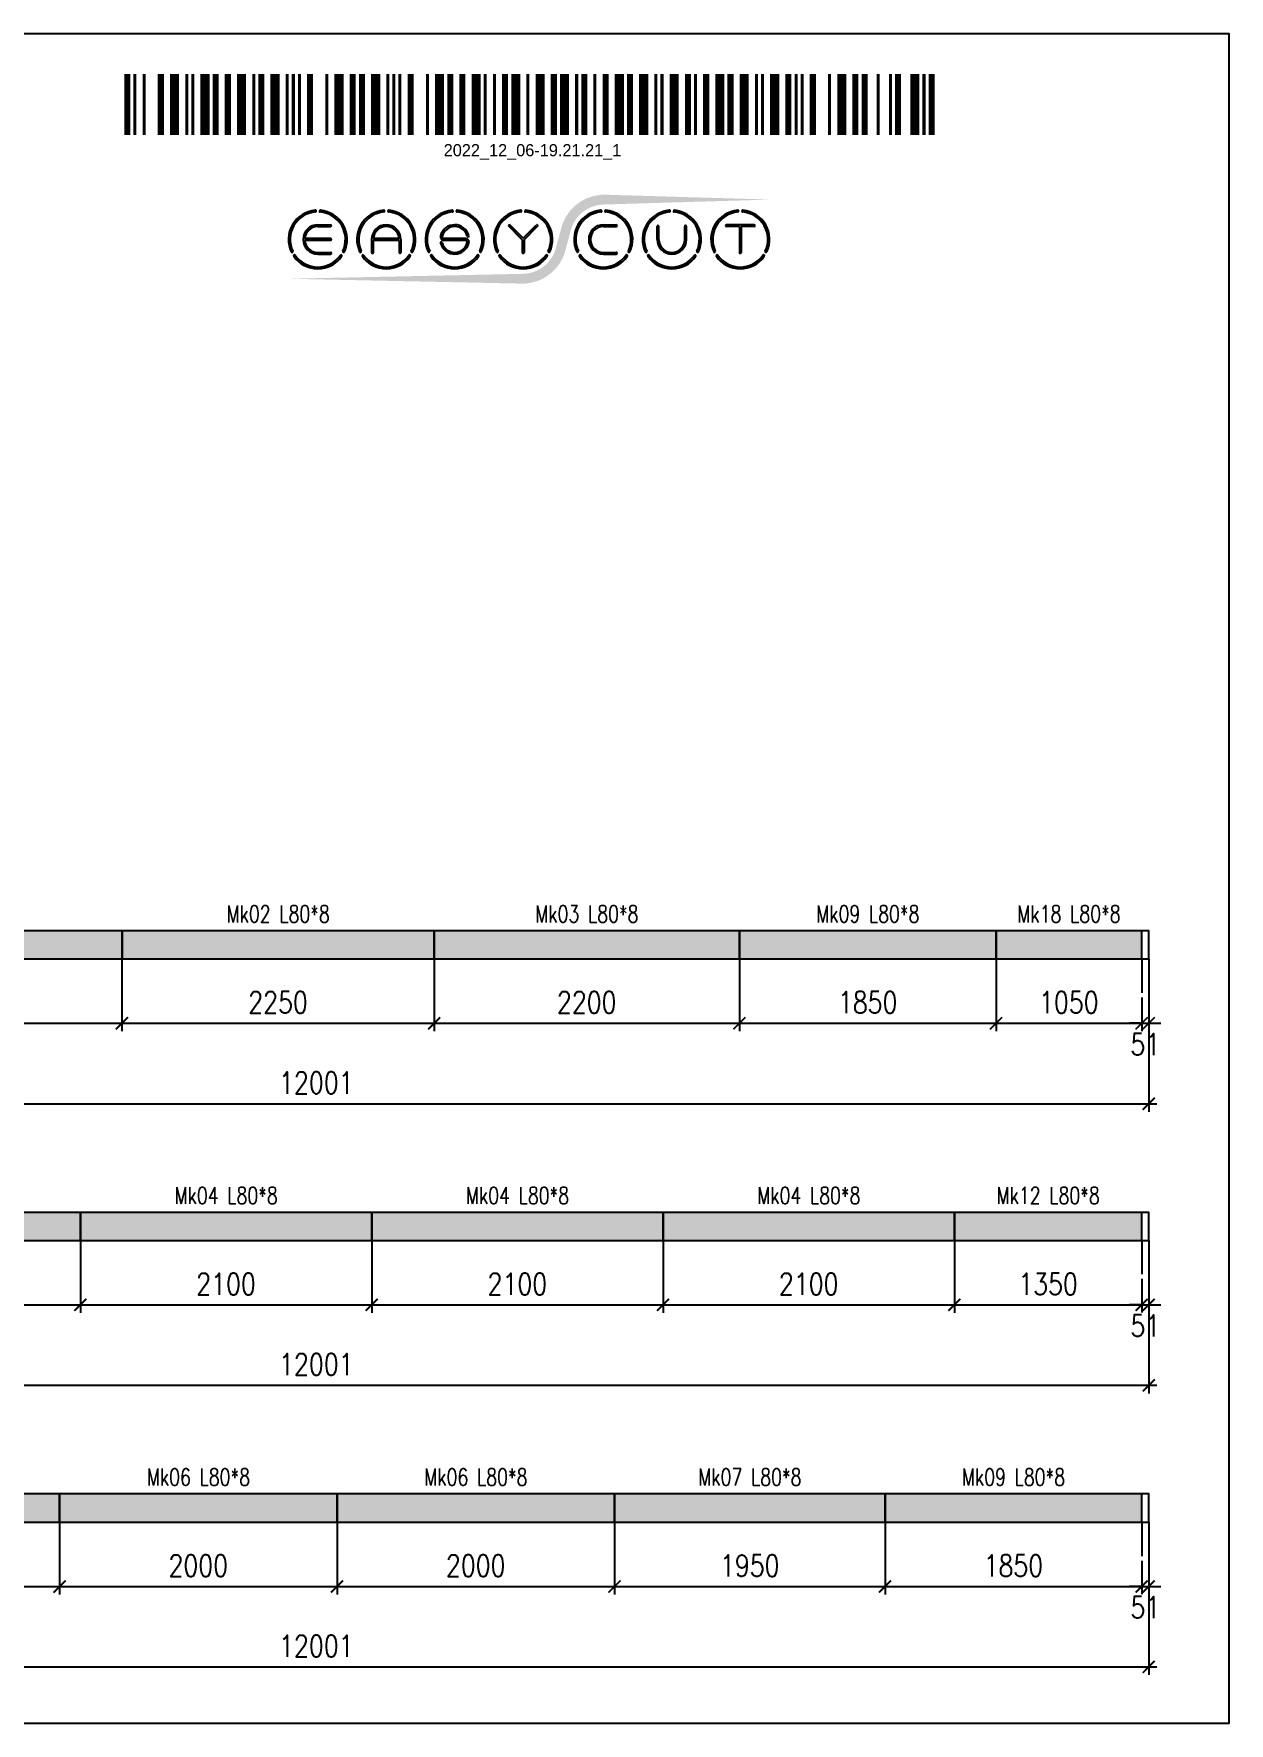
# Model space of a CAD drawing. Header units: millimetres. Extents: x -56 to 421004, y -1 to 91234.
# Drawn here: x 336176 to 344793, y 78888 to 91063 of the extents above; entities that cross this region are included whole.
import ezdxf
from ezdxf.enums import TextEntityAlignment as Align

# ---------------------------------------------------------------- set-up
doc = ezdxf.new("R2010")
doc.units = ezdxf.units.MM
doc.styles.add('EasyCutStyle', font='romans.shx', dxfattribs={"width": 0.8})
doc.styles.add('EasyCutStyleOptimezeBars', font='Romans.shx', dxfattribs={"width": 0.8})
doc.dimstyles.new('EasyCutDimOptimezeBars', dxfattribs={"dimscale": 57.971, "dimtxt": 2.7, "dimasz": 1.5, "dimexe": 1, "dimexo": 0, "dimgap": 1.25, "dimtad": 1, "dimdec": 1, "dimrnd": 0.5, "dimzin": 12, "dimdsep": 46, "dimtxsty": 'EasyCutStyleOptimezeBars', "dimblk": 'ARCHTICK', "dimblk1": 'ARCHTICK', "dimblk2": 'ARCHTICK', "dimcen": 1, "dimdle": 1, "dimclrd": 1, "dimclre": 1, "dimclrt": 3, "dimadec": 3, "dimazin": 0, "dimtfac": 1, "dimtdec": 1, "dimtix": 1, "dimtmove": 0, "dimatfit": 3, "dimfxl": 1, "dimtfill": 1, "dimtolj": 1, "dimtzin": 0, "dimarcsym": 0})

# ---------------------------------------------------------------- blocks, each defined once
blk = doc.blocks.new('Logo')
h = blk.add_hatch(color=256)
h.set_gradient(color1=(255, 0, 0), color2=(255, 255, 0), tint=1)
h.paths.add_polyline_path([(20.48, 4.44, -0.339454), (37.06, 17.17), (118.64, 19.57), (37.06, 21.97, 0.339454), (15.84, 5.69), (13.2, -4.16, -0.339454), (-3.38, -16.88), (-118.22, -19.28), (-3.38, -21.68, 0.339454), (17.84, -5.4)])
for color, points in [(140, [(-115.95, -5.72, -1), (-116.73, -6.09, -0.520567), (-104.94, 14.35, -1), (-104.86, 13.48, 0.520567)]), (140, [(-91.41, -5.72, 1), (-90.63, -6.09, 0.520567), (-102.42, 14.35, 0.916853), (-102.57, 13.5, 0.043377), (-102.5, 13.48, -0.520567)]), (140, [(-82.35, -5.72, -1), (-83.13, -6.09, -0.520567), (-71.34, 14.35, -1), (-71.26, 13.48, 0.520567)]), (140, [(-57.81, -5.72, 1), (-57.03, -6.09, 0.520567), (-68.82, 14.35, 1), (-68.9, 13.48, -0.520567)]), (140, [(-48.75, -5.72, -1), (-49.53, -6.09, -0.520567), (-37.74, 14.35, -1), (-37.66, 13.48, 0.520567)]), (140, [(-24.21, -5.72, 1), (-23.43, -6.09, 0.520567), (-35.22, 14.35, 1), (-35.3, 13.48, -0.520567)]), (140, [(-15.15, -5.72, -1), (-15.93, -6.09, -0.520567), (-4.14, 14.35, -1), (-4.06, 13.48, 0.520567)]), (140, [(9.39, -5.72, 1), (10.17, -6.09, 0.520567), (-1.62, 14.35, 1), (-1.7, 13.48, -0.520567)]), (140, [(24.21, -5.72, -1), (23.43, -6.09, -0.520567), (35.22, 14.35, -1), (35.3, 13.48, 0.520567)]), (140, [(48.75, -5.72, 1), (49.53, -6.09, 0.520567), (37.74, 14.35, 1), (37.66, 13.48, -0.520567)]), (140, [(57.81, -5.72, -1), (57.03, -6.09, -0.520567), (68.82, 14.35, -1), (68.9, 13.48, 0.520567)]), (140, [(82.35, -5.72, 1), (83.13, -6.09, 0.520567), (71.34, 14.35, 1), (71.26, 13.48, -0.520567)]), (140, [(91.41, -5.72, -1), (90.63, -6.09, -0.520567), (102.42, 14.35, -1), (102.5, 13.48, 0.520567)]), (140, [(115.95, -5.72, 1), (116.73, -6.09, 0.520567), (104.94, 14.35, 1), (104.86, 13.48, -0.520567)]), (256, [(-97.34, 0.43), (-110, 0.43, -0.394366), (-103.68, 6.34), (-97.34, 6.34, 1), (-97.34, 7.2), (-103.68, 7.2, 1), (-103.68, -7.2), (-97.34, -7.2, 1), (-97.34, -6.34), (-103.68, -6.34, -0.394366), (-110, -0.43), (-97.34, -0.43, 1)]), (256, [(-31.16, -0.43, -0.486114), (-30.32, -1.5, -0.776377), (-42.6, -1.64, 1), (-43.43, -1.86, 0.776377), (-29.48, -1.71, 0.486114), (-31.16, 0.43), (-41.8, 0.43, -0.486114), (-42.64, 1.5, -0.776377), (-30.36, 1.64, 1), (-29.53, 1.86, 0.776377), (-43.48, 1.71, 0.486114), (-41.8, -0.43)]), (256, [(-9.34, 7.07, 1), (-9.95, 6.46), (-3.31, -0.18), (-3.31, -6.34, 1), (-2.45, -6.34), (-2.45, -0.18), (4.19, 6.46, 1), (3.58, 7.07), (-2.88, 0.61)]), (256, [(36.48, -7.2), (42.82, -7.2, 1), (42.82, -6.34), (36.48, -6.34, -1), (36.48, 6.34), (42.82, 6.34, 1), (42.82, 7.2), (36.48, 7.2, 1)]), (256, [(63.74, 0), (63.74, 6.34, 1), (62.88, 6.34), (62.88, 0, 1), (77.28, 0), (77.28, 6.34, 1), (76.42, 6.34), (76.42, 0, -1)]), (256, [(96.91, 7.2, 1), (96.91, 6.34), (103.25, 6.34), (103.25, -6.34, 1), (104.11, -6.34), (104.11, 6.34), (110.45, 6.34, 1), (110.45, 7.2)]), (140, [(-91.88, -8.26, 1), (-92.59, -7.76, -0.520567), (-114.77, -7.76, 1), (-115.48, -8.26, 0.520567)]), (140, [(-58.28, -8.26, 1), (-58.99, -7.76, -0.520567), (-81.17, -7.76, 1), (-81.88, -8.26, 0.520567)]), (140, [(-24.68, -8.26, 1), (-25.39, -7.76, -0.520567), (-47.57, -7.76, 1), (-48.28, -8.26, 0.520567)]), (140, [(8.92, -8.26, 1), (8.21, -7.76, -0.520567), (-13.97, -7.76, 1), (-14.68, -8.26, 0.520567)]), (140, [(48.28, -8.26, 1), (47.57, -7.76, -0.520567), (25.39, -7.76, 1), (24.68, -8.26, 0.520567)]), (140, [(81.88, -8.26, 1), (81.17, -7.76, -0.520567), (58.99, -7.76, 1), (58.28, -8.26, 0.520567)]), (140, [(115.48, -8.26, 1), (114.77, -7.76, -0.520567), (92.59, -7.76, 1), (91.88, -8.26, 0.520567)])]:
    blk.add_hatch(color=color).paths.add_polyline_path(points)
h = blk.add_hatch(color=256)
h.paths.add_polyline_path([(-63.74, -0.43), (-63.74, -6.34, 1), (-62.88, -6.34), (-62.88, 0, 1), (-77.28, 0), (-77.28, -6.34, 1), (-76.42, -6.34), (-76.42, -0.43)])
h.paths.add_polyline_path([(-76.4, 0.43, -0.933992), (-63.76, 0.43)], flags=16)
for p, q in [((-97.34, 0.43), (-110, 0.43)), ((-103.68, 7.2), (-97.34, 7.2)), ((-103.68, 6.34), (-97.34, 6.34)), ((-77.28, 0), (-77.28, -6.34)), ((-63.76, 0.43), (-76.4, 0.43)), ((-62.88, 0), (-62.88, -6.34)), ((-31.16, 0.43), (-41.8, 0.43)), ((-3.31, -0.18), (-9.95, 6.46)), ((-2.88, 0.61), (-9.34, 7.07)), ((-2.88, 0.61), (3.58, 7.07)), ((-2.45, -0.18), (4.19, 6.46)), ((36.48, 7.2), (42.82, 7.2)), ((36.48, 6.34), (42.82, 6.34)), ((62.88, 0), (62.88, 6.34)), ((63.74, 0), (63.74, 6.34)), ((76.42, 0), (76.42, 6.34)), ((77.28, 0), (77.28, 6.34)), ((110.45, 7.2), (96.91, 7.2)), ((103.25, 6.34), (96.91, 6.34)), ((103.25, 6.34), (103.25, -6.34)), ((104.11, 6.34), (104.11, -6.34)), ((110.45, 6.34), (104.11, 6.34)), ((-97.34, -0.43), (-110, -0.43)), ((-103.68, -6.34), (-97.34, -6.34)), ((-103.68, -7.2), (-97.34, -7.2)), ((-76.42, -0.43), (-76.42, -6.34)), ((-63.74, -0.43), (-76.42, -0.43)), ((-63.74, -0.43), (-63.74, -6.34)), ((-31.16, -0.43), (-41.8, -0.43)), ((-3.31, -0.18), (-3.31, -6.34)), ((-2.45, -0.18), (-2.45, -6.34)), ((36.48, -6.34), (42.82, -6.34)), ((36.48, -7.2), (42.82, -7.2))]:
    blk.add_line(p, q)
at = {"color": 140}
for centre, radius, start, end in [((-103.68, 0), 14.4, 95, 205), ((-103.68, 0), 13.54, 95, 205), ((-104.9, 13.91), 0.432, 275, 95), ((-102.46, 13.91), 0.432, 85, 265), ((-103.68, 0), 13.54, 335, 85), ((-103.68, 0), 14.4, 335, 85), ((-70.08, 0), 14.4, 95, 205), ((-70.08, 0), 13.54, 95, 205), ((-71.3, 13.91), 0.432, 275, 95), ((-68.86, 13.91), 0.432, 85, 265), ((-70.08, 0), 13.54, 335, 85), ((-70.08, 0), 14.4, 335, 85), ((-36.48, 0), 14.4, 95, 205), ((-36.48, 0), 13.54, 95, 205), ((-37.7, 13.91), 0.432, 275, 95), ((-35.26, 13.91), 0.432, 85, 265), ((-36.48, 0), 13.54, 335, 85), ((-36.48, 0), 14.4, 335, 85), ((-2.88, 0), 14.4, 95, 205), ((-2.88, 0), 13.54, 95, 205), ((-4.1, 13.91), 0.432, 275, 95), ((-1.66, 13.91), 0.432, 85, 265), ((-2.88, 0), 13.54, 335, 85), ((-2.88, 0), 14.4, 335, 85), ((36.48, 0), 14.4, 95, 205), ((36.48, 0), 13.54, 95, 205), ((35.26, 13.91), 0.432, 275, 95), ((37.7, 13.91), 0.432, 85, 265), ((36.48, 0), 13.54, 335, 85), ((36.48, 0), 14.4, 335, 85), ((70.08, 0), 14.4, 95, 205), ((70.08, 0), 13.54, 95, 205), ((68.86, 13.91), 0.432, 275, 95), ((71.3, 13.91), 0.432, 85, 265), ((70.08, 0), 13.54, 335, 85), ((70.08, 0), 14.4, 335, 85), ((103.68, 0), 14.4, 95, 205), ((103.68, 0), 13.54, 95, 205), ((102.46, 13.91), 0.432, 275, 95), ((104.9, 13.91), 0.432, 85, 265), ((103.68, 0), 13.54, 335, 85), ((103.68, 0), 14.4, 335, 85), ((-116.34, -5.9), 0.432, 205, 25), ((-115.12, -8.01), 0.432, 35, 215), ((-103.68, 0), 14.4, 215, 325), ((-103.68, 0), 13.54, 215, 325), ((-92.24, -8.01), 0.432, 325, 145), ((-91.02, -5.9), 0.432, 155, 335), ((-82.74, -5.9), 0.432, 205, 25), ((-81.52, -8.01), 0.432, 35, 215), ((-70.08, 0), 14.4, 215, 325), ((-70.08, 0), 13.54, 215, 325), ((-58.64, -8.01), 0.432, 325, 145), ((-57.42, -5.9), 0.432, 155, 335), ((-49.14, -5.9), 0.432, 205, 25), ((-47.92, -8.01), 0.432, 35, 215), ((-36.48, 0), 14.4, 215, 325), ((-36.48, 0), 13.54, 215, 325), ((-25.04, -8.01), 0.432, 325, 145), ((-23.82, -5.9), 0.432, 155, 335), ((-15.54, -5.9), 0.432, 205, 25), ((-14.32, -8.01), 0.432, 35, 215), ((-2.88, 0), 14.4, 215, 325), ((-2.88, 0), 13.54, 215, 325), ((8.56, -8.01), 0.432, 325, 145), ((9.78, -5.9), 0.432, 155, 335), ((23.82, -5.9), 0.432, 205, 25), ((25.04, -8.01), 0.432, 35, 215), ((36.48, 0), 14.4, 215, 325), ((36.48, 0), 13.54, 215, 325), ((47.92, -8.01), 0.432, 325, 145), ((49.14, -5.9), 0.432, 155, 335), ((57.42, -5.9), 0.432, 205, 25), ((58.64, -8.01), 0.432, 35, 215), ((70.08, 0), 14.4, 215, 325), ((70.08, 0), 13.54, 215, 325), ((81.52, -8.01), 0.432, 325, 145), ((82.74, -5.9), 0.432, 155, 335), ((91.02, -5.9), 0.432, 205, 25), ((92.24, -8.01), 0.432, 35, 215), ((103.68, 0), 14.4, 215, 325), ((103.68, 0), 13.54, 215, 325), ((115.12, -8.01), 0.432, 325, 145), ((116.34, -5.9), 0.432, 155, 335)]:
    blk.add_arc(centre, radius, start, end, dxfattribs=at)
for centre, radius, start, end in [((-103.68, 0), 7.2, 90, 270), ((-103.68, 0), 6.34, 90, 176.09044), ((-97.34, 6.77), 0.432, 270, 90), ((-97.34, 0), 0.432, 270, 90), ((-70.08, 0), 7.2, 0, 180), ((-70.08, 0), 6.34, 3.90956, 176.09044), ((-41.8, 1.3), 1.73, 166.29977, 270), ((-36.48, 0), 7.2, 15, 166.29977), ((-41.8, 1.3), 0.864, 166.29977, 270), ((-36.48, 0), 6.34, 15, 166.29977), ((-31.16, -1.3), 1.73, 346.29977, 90), ((-29.94, 1.75), 0.432, 195, 15), ((-9.65, 6.77), 0.432, 45, 225), ((3.89, 6.77), 0.432, 315, 135), ((36.48, 0), 7.2, 90, 270), ((36.48, 0), 6.34, 90, 270), ((42.82, 6.77), 0.432, 270, 90), ((63.31, 6.34), 0.432, 0, 180), ((70.08, 0), 7.2, 180, 0), ((70.08, 0), 6.34, 180, 0), ((76.85, 6.34), 0.432, 0, 180), ((96.91, 6.77), 0.432, 90, 270), ((110.45, 6.77), 0.432, 270, 90), ((-103.68, 0), 6.34, 183.90956, 270), ((-97.34, -6.77), 0.432, 270, 90), ((-76.85, -6.34), 0.432, 180, 0), ((-63.31, -6.34), 0.432, 180, 0), ((-43.02, -1.75), 0.432, 15, 195), ((-36.48, 0), 7.2, 195, 346.29977), ((-36.48, 0), 6.34, 195, 346.29977), ((-31.16, -1.3), 0.864, 346.29977, 90), ((-2.88, -6.34), 0.432, 180, 0), ((42.82, -6.77), 0.432, 270, 90), ((103.68, -6.34), 0.432, 180, 0)]:
    blk.add_arc(centre, radius, start, end)
blk = doc.blocks.new('BARCODE128_2022_12_06-19.21.21_1')
at = {"linetype": 'Continuous'}
for points, const_width in [([(1, 0), (1, 20)], 2), ([(3.5, 0), (3.5, 20)], 1), ([(6.5, 0), (6.5, 20)], 1), ([(12, 0), (12, 20)], 2), ([(16.5, 0), (16.5, 20)], 3), ([(20.5, 0), (20.5, 20)], 1), ([(22.5, 0), (22.5, 20)], 1), ([(26.5, 0), (26.5, 20)], 3), ([(30, 0), (30, 20)], 2), ([(34, 0), (34, 20)], 2), ([(38.5, 0), (38.5, 20)], 3), ([(42.5, 0), (42.5, 20)], 1), ([(45, 0), (45, 20)], 2), ([(49.5, 0), (49.5, 20)], 3), ([(53.5, 0), (53.5, 20)], 1), ([(55.5, 0), (55.5, 20)], 1), ([(57.5, 0), (57.5, 20)], 1), ([(61, 0), (61, 20)], 2), ([(66.5, 0), (66.5, 20)], 1), ([(70.5, 0), (70.5, 20)], 3), ([(75, 0), (75, 20)], 2), ([(78, 0), (78, 20)], 2), ([(82.5, 0), (82.5, 20)], 3), ([(86.5, 0), (86.5, 20)], 1), ([(88.5, 0), (88.5, 20)], 1), ([(90.5, 0), (90.5, 20)], 1), ([(94, 0), (94, 20)], 2), ([(99.5, 0), (99.5, 20)], 1), ([(103.5, 0), (103.5, 20)], 3), ([(107, 0), (107, 20)], 2), ([(111, 0), (111, 20)], 2), ([(115.5, 0), (115.5, 20)], 3), ([(118.5, 0), (118.5, 20)], 1), ([(121.5, 0), (121.5, 20)], 1), ([(125, 0), (125, 20)], 2), ([(128.5, 0), (128.5, 20)], 3), ([(132.5, 0), (132.5, 20)], 1), ([(136.5, 0), (136.5, 20)], 3), ([(141, 0), (141, 20)], 2), ([(144.5, 0), (144.5, 20)], 3), ([(148.5, 0), (148.5, 20)], 1), ([(151, 0), (151, 20)], 2), ([(154.5, 0), (154.5, 20)], 1), ([(158, 0), (158, 20)], 2), ([(162.5, 0), (162.5, 20)], 3), ([(166, 0), (166, 20)], 2), ([(170.5, 0), (170.5, 20)], 3), ([(174.5, 0), (174.5, 20)], 1), ([(176.5, 0), (176.5, 20)], 1), ([(180.5, 0), (180.5, 20)], 3), ([(185, 0), (185, 20)], 2), ([(187.5, 0), (187.5, 20)], 1), ([(191, 0), (191, 20)], 2), ([(195.5, 0), (195.5, 20)], 3), ([(199, 0), (199, 20)], 2), ([(203.5, 0), (203.5, 20)], 3), ([(207.5, 0), (207.5, 20)], 1), ([(209.5, 0), (209.5, 20)], 1), ([(213.5, 0), (213.5, 20)], 3), ([(218, 0), (218, 20)], 2), ([(220.5, 0), (220.5, 20)], 1), ([(222.5, 0), (222.5, 20)], 1), ([(226, 0), (226, 20)], 2), ([(231.5, 0), (231.5, 20)], 1), ([(235.5, 0), (235.5, 20)], 3), ([(240, 0), (240, 20)], 2), ([(243, 0), (243, 20)], 2), ([(247.5, 0), (247.5, 20)], 1), ([(251.5, 0), (251.5, 20)], 1), ([(254, 0), (254, 20)], 2), ([(259.5, 0), (259.5, 20)], 3), ([(262.5, 0), (262.5, 20)], 1), ([(265, 0), (265, 20)], 2)]:
    blk.add_lwpolyline(points, dxfattribs=dict(at, const_width=const_width))
blk.add_text('2022_12_06-19.21.21_1', height=4).set_placement((134, -7), align=Align.CENTER)
blk = doc.blocks.new('_ArchTick')
at = {"color": 0, "linetype": 'ByBlock', "const_width": 0.15}
blk.add_lwpolyline([(-0.5, -0.5), (0.5, 0.5)], dxfattribs=at)
blk = doc.blocks.new('*D1681')
at = {"color": 1, "lineweight": -2}
for p, q in [((334562, 84396), (334562, 83874)), ((336812, 84396), (336812, 83874)), ((334504, 83932), (336870, 83932))]:
    blk.add_line(p, q, dxfattribs=at)
at = {"layer": 'Defpoints', "color": 0}
for p in [(334562, 84396), (336812, 84396), (336812, 83932)]:
    blk.add_point(p, dxfattribs=at)
at = {"color": 1, "lineweight": -2, "xscale": 86.9637, "yscale": 86.9637, "zscale": 86.9637, "rotation": 180}
blk.add_blockref('_ArchTick', (334562, 83932), dxfattribs=at)
at = {"color": 1, "lineweight": -2, "xscale": 86.9637, "yscale": 86.9637, "zscale": 86.9637}
blk.add_blockref('_ArchTick', (336812, 83932), dxfattribs=at)
at = {"color": 3, "insert": (335687, 84083), "char_height": 156.5, "attachment_point": 5, "style": 'EasyCutStyleOptimezeBars', "bg_fill": 3, "box_fill_scale": 1.1, "bg_fill_color": 256, "bg_fill_true_color": 13158600, "bg_fill_transparency": 3800272}
blk.add_mtext('\\A1;2250', dxfattribs=at)
blk = doc.blocks.new('*D1682')
at = {"color": 1, "lineweight": -2}
for p, q in [((336812, 84396), (336812, 83874)), ((339062, 84396), (339062, 83874)), ((336754, 83932), (339120, 83932))]:
    blk.add_line(p, q, dxfattribs=at)
at = {"layer": 'Defpoints', "color": 0}
for p in [(336812, 84396), (339062, 84396), (339062, 83932)]:
    blk.add_point(p, dxfattribs=at)
at = {"color": 1, "lineweight": -2, "xscale": 86.9637, "yscale": 86.9637, "zscale": 86.9637, "rotation": 180}
blk.add_blockref('_ArchTick', (336812, 83932), dxfattribs=at)
at = {"color": 1, "lineweight": -2, "xscale": 86.9637, "yscale": 86.9637, "zscale": 86.9637}
blk.add_blockref('_ArchTick', (339062, 83932), dxfattribs=at)
at = {"color": 3, "insert": (337937, 84083), "char_height": 156.5, "attachment_point": 5, "style": 'EasyCutStyleOptimezeBars', "bg_fill": 3, "box_fill_scale": 1.1, "bg_fill_color": 256, "bg_fill_true_color": 13158600, "bg_fill_transparency": 4621868}
blk.add_mtext('\\A1;2250', dxfattribs=at)
blk = doc.blocks.new('*D1683')
at = {"color": 1, "lineweight": -2}
for p, q in [((339062, 84396), (339062, 83874)), ((341262, 84396), (341262, 83874)), ((339004, 83932), (341320, 83932))]:
    blk.add_line(p, q, dxfattribs=at)
at = {"layer": 'Defpoints', "color": 0}
for p in [(339062, 84396), (341262, 84396), (341262, 83932)]:
    blk.add_point(p, dxfattribs=at)
at = {"color": 1, "lineweight": -2, "xscale": 86.9637, "yscale": 86.9637, "zscale": 86.9637, "rotation": 180}
blk.add_blockref('_ArchTick', (339062, 83932), dxfattribs=at)
at = {"color": 1, "lineweight": -2, "xscale": 86.9637, "yscale": 86.9637, "zscale": 86.9637}
blk.add_blockref('_ArchTick', (341262, 83932), dxfattribs=at)
at = {"color": 3, "insert": (340162, 84083), "char_height": 156.5, "attachment_point": 5, "style": 'EasyCutStyleOptimezeBars', "bg_fill": 3, "box_fill_scale": 1.1, "bg_fill_color": 256, "bg_fill_true_color": 13158600, "bg_fill_transparency": 506808}
blk.add_mtext('\\A1;2200', dxfattribs=at)
blk = doc.blocks.new('*D1684')
at = {"color": 1, "lineweight": -2}
for p, q in [((341262, 84396), (341262, 83874)), ((343112, 84396), (343112, 83874)), ((341204, 83932), (343170, 83932))]:
    blk.add_line(p, q, dxfattribs=at)
at = {"layer": 'Defpoints', "color": 0}
for p in [(341262, 84396), (343112, 84396), (343112, 83932)]:
    blk.add_point(p, dxfattribs=at)
at = {"color": 1, "lineweight": -2, "xscale": 86.9637, "yscale": 86.9637, "zscale": 86.9637, "rotation": 180}
blk.add_blockref('_ArchTick', (341262, 83932), dxfattribs=at)
at = {"color": 1, "lineweight": -2, "xscale": 86.9637, "yscale": 86.9637, "zscale": 86.9637}
blk.add_blockref('_ArchTick', (343112, 83932), dxfattribs=at)
at = {"color": 3, "insert": (342187, 84083), "char_height": 156.5, "attachment_point": 5, "style": 'EasyCutStyleOptimezeBars', "bg_fill": 3, "box_fill_scale": 1.1, "bg_fill_color": 256, "bg_fill_true_color": 13158600, "bg_fill_transparency": 6312832}
blk.add_mtext('\\A1;1850', dxfattribs=at)
blk = doc.blocks.new('*D1685')
at = {"color": 1, "lineweight": -2}
for p, q in [((343112, 84396), (343112, 83874)), ((344162, 84396), (344162, 83874)), ((343054, 83932), (344220, 83932))]:
    blk.add_line(p, q, dxfattribs=at)
at = {"layer": 'Defpoints', "color": 0}
for p in [(343112, 84396), (344162, 84396), (344162, 83932)]:
    blk.add_point(p, dxfattribs=at)
at = {"color": 1, "lineweight": -2, "xscale": 86.9637, "yscale": 86.9637, "zscale": 86.9637, "rotation": 180}
blk.add_blockref('_ArchTick', (343112, 83932), dxfattribs=at)
at = {"color": 1, "lineweight": -2, "xscale": 86.9637, "yscale": 86.9637, "zscale": 86.9637}
blk.add_blockref('_ArchTick', (344162, 83932), dxfattribs=at)
at = {"color": 3, "insert": (343637, 84083), "char_height": 156.5, "attachment_point": 5, "style": 'EasyCutStyleOptimezeBars', "bg_fill": 3, "box_fill_scale": 1.1, "bg_fill_color": 256, "bg_fill_true_color": 13158600, "bg_fill_transparency": 0}
blk.add_mtext('\\A1;1050', dxfattribs=at)
blk = doc.blocks.new('*D1686')
at = {"color": 1, "lineweight": -2}
for p, q in [((344162, 84396), (344162, 83874)), ((344213, 84396), (344213, 83874)), ((344162, 83932), (344075, 83932)), ((344162, 83932), (344213, 83932)), ((344213, 83932), (344300, 83932))]:
    blk.add_line(p, q, dxfattribs=at)
at = {"layer": 'Defpoints', "color": 0}
for p in [(344162, 84396), (344213, 84396)]:
    blk.add_point(p, dxfattribs=at)
at = {"color": 1, "lineweight": -2, "xscale": 86.9637, "yscale": 86.9637, "zscale": 86.9637}
blk.add_blockref('_ArchTick', (344162, 83932), dxfattribs=at)
at = {"color": 1, "lineweight": -2, "xscale": 86.9637, "yscale": 86.9637, "zscale": 86.9637, "rotation": 180}
blk.add_blockref('_ArchTick', (344213, 83932), dxfattribs=at)
at = {"color": 3, "char_height": 156.5, "attachment_point": 5, "style": 'EasyCutStyleOptimezeBars', "bg_fill": 3, "box_fill_scale": 1.1, "bg_fill_color": 256, "bg_fill_true_color": 13158600}
for s, insert, bg_fill_transparency in [('\\A1;', (344188, 84135), 3849932), ('\\A1;51', (344188, 83781), 3846176)]:
    blk.add_mtext(s, dxfattribs=dict(at, insert=insert, bg_fill_transparency=bg_fill_transparency))
at = {"layer": 'Defpoints', "color": 0}
blk.add_point((344213, 83932), dxfattribs=at)
blk = doc.blocks.new('*D1687')
at = {"color": 1, "lineweight": -2}
for p, q in [((332212, 84396), (332212, 83294)), ((344213, 84396), (344213, 83294)), ((332154, 83352), (344271, 83352))]:
    blk.add_line(p, q, dxfattribs=at)
at = {"layer": 'Defpoints', "color": 0}
for p in [(332212, 84396), (344213, 84396), (344213, 83352)]:
    blk.add_point(p, dxfattribs=at)
at = {"color": 1, "lineweight": -2, "xscale": 86.9637, "yscale": 86.9637, "zscale": 86.9637, "rotation": 180}
blk.add_blockref('_ArchTick', (332212, 83352), dxfattribs=at)
at = {"color": 1, "lineweight": -2, "xscale": 86.9637, "yscale": 86.9637, "zscale": 86.9637}
blk.add_blockref('_ArchTick', (344213, 83352), dxfattribs=at)
at = {"color": 3, "insert": (338213, 83503), "char_height": 156.5, "attachment_point": 5, "style": 'EasyCutStyleOptimezeBars', "bg_fill": 3, "box_fill_scale": 1.1, "bg_fill_color": 256, "bg_fill_true_color": 13158600, "bg_fill_transparency": 3888092}
blk.add_mtext('\\A1;12001', dxfattribs=at)
blk = doc.blocks.new('*D1689')
at = {"color": 1, "lineweight": -2}
for p, q in [((334412, 82366), (334412, 81845)), ((336512, 82366), (336512, 81845)), ((334354, 81903), (336570, 81903))]:
    blk.add_line(p, q, dxfattribs=at)
at = {"layer": 'Defpoints', "color": 0}
for p in [(334412, 82366), (336512, 82366), (336512, 81903)]:
    blk.add_point(p, dxfattribs=at)
at = {"color": 1, "lineweight": -2, "xscale": 86.9637, "yscale": 86.9637, "zscale": 86.9637, "rotation": 180}
blk.add_blockref('_ArchTick', (334412, 81903), dxfattribs=at)
at = {"color": 1, "lineweight": -2, "xscale": 86.9637, "yscale": 86.9637, "zscale": 86.9637}
blk.add_blockref('_ArchTick', (336512, 81903), dxfattribs=at)
at = {"color": 3, "insert": (335462, 82053), "char_height": 156.5, "attachment_point": 5, "style": 'EasyCutStyleOptimezeBars', "bg_fill": 3, "box_fill_scale": 1.1, "bg_fill_color": 256, "bg_fill_true_color": 13158600, "bg_fill_transparency": 11259504}
blk.add_mtext('\\A1;2100', dxfattribs=at)
blk = doc.blocks.new('*D1690')
at = {"color": 1, "lineweight": -2}
for p, q in [((336512, 82366), (336512, 81845)), ((338612, 82366), (338612, 81845)), ((336454, 81903), (338670, 81903))]:
    blk.add_line(p, q, dxfattribs=at)
at = {"layer": 'Defpoints', "color": 0}
for p in [(336512, 82366), (338612, 82366), (338612, 81903)]:
    blk.add_point(p, dxfattribs=at)
at = {"color": 1, "lineweight": -2, "xscale": 86.9637, "yscale": 86.9637, "zscale": 86.9637, "rotation": 180}
blk.add_blockref('_ArchTick', (336512, 81903), dxfattribs=at)
at = {"color": 1, "lineweight": -2, "xscale": 86.9637, "yscale": 86.9637, "zscale": 86.9637}
blk.add_blockref('_ArchTick', (338612, 81903), dxfattribs=at)
at = {"color": 3, "insert": (337562, 82053), "char_height": 156.5, "attachment_point": 5, "style": 'EasyCutStyleOptimezeBars', "bg_fill": 3, "box_fill_scale": 1.1, "bg_fill_color": 256, "bg_fill_true_color": 13158600, "bg_fill_transparency": 4198928}
blk.add_mtext('\\A1;2100', dxfattribs=at)
blk = doc.blocks.new('*D1691')
at = {"color": 1, "lineweight": -2}
for p, q in [((338612, 82366), (338612, 81845)), ((340712, 82366), (340712, 81845)), ((338554, 81903), (340770, 81903))]:
    blk.add_line(p, q, dxfattribs=at)
at = {"layer": 'Defpoints', "color": 0}
for p in [(338612, 82366), (340712, 82366), (340712, 81903)]:
    blk.add_point(p, dxfattribs=at)
at = {"color": 1, "lineweight": -2, "xscale": 86.9637, "yscale": 86.9637, "zscale": 86.9637, "rotation": 180}
blk.add_blockref('_ArchTick', (338612, 81903), dxfattribs=at)
at = {"color": 1, "lineweight": -2, "xscale": 86.9637, "yscale": 86.9637, "zscale": 86.9637}
blk.add_blockref('_ArchTick', (340712, 81903), dxfattribs=at)
at = {"color": 3, "insert": (339662, 82053), "char_height": 156.5, "attachment_point": 5, "style": 'EasyCutStyleOptimezeBars', "bg_fill": 3, "box_fill_scale": 1.1, "bg_fill_color": 256, "bg_fill_true_color": 13158600, "bg_fill_transparency": 4207456}
blk.add_mtext('\\A1;2100', dxfattribs=at)
blk = doc.blocks.new('*D1692')
at = {"color": 1, "lineweight": -2}
for p, q in [((340712, 82366), (340712, 81845)), ((342812, 82366), (342812, 81845)), ((340654, 81903), (342870, 81903))]:
    blk.add_line(p, q, dxfattribs=at)
at = {"layer": 'Defpoints', "color": 0}
for p in [(340712, 82366), (342812, 82366), (342812, 81903)]:
    blk.add_point(p, dxfattribs=at)
at = {"color": 1, "lineweight": -2, "xscale": 86.9637, "yscale": 86.9637, "zscale": 86.9637, "rotation": 180}
blk.add_blockref('_ArchTick', (340712, 81903), dxfattribs=at)
at = {"color": 1, "lineweight": -2, "xscale": 86.9637, "yscale": 86.9637, "zscale": 86.9637}
blk.add_blockref('_ArchTick', (342812, 81903), dxfattribs=at)
at = {"color": 3, "insert": (341762, 82053), "char_height": 156.5, "attachment_point": 5, "style": 'EasyCutStyleOptimezeBars', "bg_fill": 3, "box_fill_scale": 1.1, "bg_fill_color": 256, "bg_fill_true_color": 13158600, "bg_fill_transparency": 4215984}
blk.add_mtext('\\A1;2100', dxfattribs=at)
blk = doc.blocks.new('*D1693')
at = {"color": 1, "lineweight": -2}
for p, q in [((342812, 82366), (342812, 81845)), ((344162, 82366), (344162, 81845)), ((342754, 81903), (344220, 81903))]:
    blk.add_line(p, q, dxfattribs=at)
at = {"layer": 'Defpoints', "color": 0}
for p in [(342812, 82366), (344162, 82366), (344162, 81903)]:
    blk.add_point(p, dxfattribs=at)
at = {"color": 1, "lineweight": -2, "xscale": 86.9637, "yscale": 86.9637, "zscale": 86.9637, "rotation": 180}
blk.add_blockref('_ArchTick', (342812, 81903), dxfattribs=at)
at = {"color": 1, "lineweight": -2, "xscale": 86.9637, "yscale": 86.9637, "zscale": 86.9637}
blk.add_blockref('_ArchTick', (344162, 81903), dxfattribs=at)
at = {"color": 3, "insert": (343487, 82053), "char_height": 156.5, "attachment_point": 5, "style": 'EasyCutStyleOptimezeBars', "bg_fill": 3, "box_fill_scale": 1.1, "bg_fill_color": 256, "bg_fill_true_color": 13158600, "bg_fill_transparency": 6320056}
blk.add_mtext('\\A1;1350', dxfattribs=at)
blk = doc.blocks.new('*D1694')
at = {"color": 1, "lineweight": -2}
for p, q in [((344162, 82366), (344162, 81845)), ((344213, 82366), (344213, 81845)), ((344162, 81903), (344075, 81903)), ((344162, 81903), (344213, 81903)), ((344213, 81903), (344300, 81903))]:
    blk.add_line(p, q, dxfattribs=at)
at = {"layer": 'Defpoints', "color": 0}
for p in [(344162, 82366), (344213, 82366)]:
    blk.add_point(p, dxfattribs=at)
at = {"color": 1, "lineweight": -2, "xscale": 86.9637, "yscale": 86.9637, "zscale": 86.9637}
blk.add_blockref('_ArchTick', (344162, 81903), dxfattribs=at)
at = {"color": 1, "lineweight": -2, "xscale": 86.9637, "yscale": 86.9637, "zscale": 86.9637, "rotation": 180}
blk.add_blockref('_ArchTick', (344213, 81903), dxfattribs=at)
at = {"color": 3, "char_height": 156.5, "attachment_point": 5, "style": 'EasyCutStyleOptimezeBars', "bg_fill": 3, "box_fill_scale": 1.1, "bg_fill_color": 256, "bg_fill_true_color": 13158600, "bg_fill_transparency": 0}
for s, insert in [('\\A1;', (344188, 82106)), ('\\A1;51', (344188, 81752))]:
    blk.add_mtext(s, dxfattribs=dict(at, insert=insert))
at = {"layer": 'Defpoints', "color": 0}
blk.add_point((344213, 81903), dxfattribs=at)
blk = doc.blocks.new('*D1695')
at = {"color": 1, "lineweight": -2}
for p, q in [((332212, 82366), (332212, 81265)), ((344213, 82366), (344213, 81265)), ((332154, 81323), (344271, 81323))]:
    blk.add_line(p, q, dxfattribs=at)
at = {"layer": 'Defpoints', "color": 0}
for p in [(332212, 82366), (344213, 82366), (344213, 81323)]:
    blk.add_point(p, dxfattribs=at)
at = {"color": 1, "lineweight": -2, "xscale": 86.9637, "yscale": 86.9637, "zscale": 86.9637, "rotation": 180}
blk.add_blockref('_ArchTick', (332212, 81323), dxfattribs=at)
at = {"color": 1, "lineweight": -2, "xscale": 86.9637, "yscale": 86.9637, "zscale": 86.9637}
blk.add_blockref('_ArchTick', (344213, 81323), dxfattribs=at)
at = {"color": 3, "insert": (338213, 81474), "char_height": 156.5, "attachment_point": 5, "style": 'EasyCutStyleOptimezeBars', "bg_fill": 3, "box_fill_scale": 1.1, "bg_fill_color": 256, "bg_fill_true_color": 13158600, "bg_fill_transparency": 11295816}
blk.add_mtext('\\A1;12001', dxfattribs=at)
blk = doc.blocks.new('*D1697')
at = {"color": 1, "lineweight": -2}
for p, q in [((334312, 80337), (334312, 79816)), ((336362, 80337), (336362, 79816)), ((334254, 79873), (336420, 79873))]:
    blk.add_line(p, q, dxfattribs=at)
at = {"layer": 'Defpoints', "color": 0}
for p in [(334312, 80337), (336362, 80337), (336362, 79873)]:
    blk.add_point(p, dxfattribs=at)
at = {"color": 1, "lineweight": -2, "xscale": 86.9637, "yscale": 86.9637, "zscale": 86.9637, "rotation": 180}
blk.add_blockref('_ArchTick', (334312, 79873), dxfattribs=at)
at = {"color": 1, "lineweight": -2, "xscale": 86.9637, "yscale": 86.9637, "zscale": 86.9637}
blk.add_blockref('_ArchTick', (336362, 79873), dxfattribs=at)
at = {"color": 3, "insert": (335337, 80024), "char_height": 156.5, "attachment_point": 5, "style": 'EasyCutStyleOptimezeBars', "bg_fill": 3, "box_fill_scale": 1.1, "bg_fill_color": 256, "bg_fill_true_color": 13158600, "bg_fill_transparency": 871264}
blk.add_mtext('\\A1;2050', dxfattribs=at)
blk = doc.blocks.new('*D1698')
at = {"color": 1, "lineweight": -2}
for p, q in [((336362, 80337), (336362, 79816)), ((338362, 80337), (338362, 79816)), ((336304, 79873), (338420, 79873))]:
    blk.add_line(p, q, dxfattribs=at)
at = {"layer": 'Defpoints', "color": 0}
for p in [(336362, 80337), (338362, 80337), (338362, 79873)]:
    blk.add_point(p, dxfattribs=at)
at = {"color": 1, "lineweight": -2, "xscale": 86.9637, "yscale": 86.9637, "zscale": 86.9637, "rotation": 180}
blk.add_blockref('_ArchTick', (336362, 79873), dxfattribs=at)
at = {"color": 1, "lineweight": -2, "xscale": 86.9637, "yscale": 86.9637, "zscale": 86.9637}
blk.add_blockref('_ArchTick', (338362, 79873), dxfattribs=at)
at = {"color": 3, "insert": (337362, 80024), "char_height": 156.5, "attachment_point": 5, "style": 'EasyCutStyleOptimezeBars', "bg_fill": 3, "box_fill_scale": 1.1, "bg_fill_color": 256, "bg_fill_true_color": 13158600, "bg_fill_transparency": 876928}
blk.add_mtext('\\A1;2000', dxfattribs=at)
blk = doc.blocks.new('*D1699')
at = {"color": 1, "lineweight": -2}
for p, q in [((338362, 80337), (338362, 79816)), ((340362, 80337), (340362, 79816)), ((338304, 79873), (340420, 79873))]:
    blk.add_line(p, q, dxfattribs=at)
at = {"layer": 'Defpoints', "color": 0}
for p in [(338362, 80337), (340362, 80337), (340362, 79873)]:
    blk.add_point(p, dxfattribs=at)
at = {"color": 1, "lineweight": -2, "xscale": 86.9637, "yscale": 86.9637, "zscale": 86.9637, "rotation": 180}
blk.add_blockref('_ArchTick', (338362, 79873), dxfattribs=at)
at = {"color": 1, "lineweight": -2, "xscale": 86.9637, "yscale": 86.9637, "zscale": 86.9637}
blk.add_blockref('_ArchTick', (340362, 79873), dxfattribs=at)
at = {"color": 3, "insert": (339362, 80024), "char_height": 156.5, "attachment_point": 5, "style": 'EasyCutStyleOptimezeBars', "bg_fill": 3, "box_fill_scale": 1.1, "bg_fill_color": 256, "bg_fill_true_color": 13158600, "bg_fill_transparency": 3562700}
blk.add_mtext('\\A1;2000', dxfattribs=at)
blk = doc.blocks.new('*D1700')
at = {"color": 1, "lineweight": -2}
for p, q in [((340362, 80337), (340362, 79816)), ((342312, 80337), (342312, 79816)), ((340304, 79873), (342370, 79873))]:
    blk.add_line(p, q, dxfattribs=at)
at = {"layer": 'Defpoints', "color": 0}
for p in [(340362, 80337), (342312, 80337), (342312, 79873)]:
    blk.add_point(p, dxfattribs=at)
at = {"color": 1, "lineweight": -2, "xscale": 86.9637, "yscale": 86.9637, "zscale": 86.9637, "rotation": 180}
blk.add_blockref('_ArchTick', (340362, 79873), dxfattribs=at)
at = {"color": 1, "lineweight": -2, "xscale": 86.9637, "yscale": 86.9637, "zscale": 86.9637}
blk.add_blockref('_ArchTick', (342312, 79873), dxfattribs=at)
at = {"color": 3, "insert": (341337, 80024), "char_height": 156.5, "attachment_point": 5, "style": 'EasyCutStyleOptimezeBars', "bg_fill": 3, "box_fill_scale": 1.1, "bg_fill_color": 256, "bg_fill_true_color": 13158600, "bg_fill_transparency": 11450648}
blk.add_mtext('\\A1;1950', dxfattribs=at)
blk = doc.blocks.new('*D1701')
at = {"color": 1, "lineweight": -2}
for p, q in [((342312, 80337), (342312, 79816)), ((344162, 80337), (344162, 79816)), ((342254, 79873), (344220, 79873))]:
    blk.add_line(p, q, dxfattribs=at)
at = {"layer": 'Defpoints', "color": 0}
for p in [(342312, 80337), (344162, 80337), (344162, 79873)]:
    blk.add_point(p, dxfattribs=at)
at = {"color": 1, "lineweight": -2, "xscale": 86.9637, "yscale": 86.9637, "zscale": 86.9637, "rotation": 180}
blk.add_blockref('_ArchTick', (342312, 79873), dxfattribs=at)
at = {"color": 1, "lineweight": -2, "xscale": 86.9637, "yscale": 86.9637, "zscale": 86.9637}
blk.add_blockref('_ArchTick', (344162, 79873), dxfattribs=at)
at = {"color": 3, "insert": (343237, 80024), "char_height": 156.5, "attachment_point": 5, "style": 'EasyCutStyleOptimezeBars', "bg_fill": 3, "box_fill_scale": 1.1, "bg_fill_color": 256, "bg_fill_true_color": 13158600, "bg_fill_transparency": 890368}
blk.add_mtext('\\A1;1850', dxfattribs=at)
blk = doc.blocks.new('*D1702')
at = {"color": 1, "lineweight": -2}
for p, q in [((344162, 80337), (344162, 79816)), ((344213, 80337), (344213, 79816)), ((344162, 79873), (344075, 79873)), ((344162, 79873), (344213, 79873)), ((344213, 79873), (344300, 79873))]:
    blk.add_line(p, q, dxfattribs=at)
at = {"layer": 'Defpoints', "color": 0}
for p in [(344162, 80337), (344213, 80337)]:
    blk.add_point(p, dxfattribs=at)
at = {"color": 1, "lineweight": -2, "xscale": 86.9637, "yscale": 86.9637, "zscale": 86.9637}
blk.add_blockref('_ArchTick', (344162, 79873), dxfattribs=at)
at = {"color": 1, "lineweight": -2, "xscale": 86.9637, "yscale": 86.9637, "zscale": 86.9637, "rotation": 180}
blk.add_blockref('_ArchTick', (344213, 79873), dxfattribs=at)
at = {"color": 3, "char_height": 156.5, "attachment_point": 5, "style": 'EasyCutStyleOptimezeBars', "bg_fill": 3, "box_fill_scale": 1.1, "bg_fill_color": 256, "bg_fill_true_color": 13158600, "bg_fill_transparency": 0}
for s, insert in [('\\A1;', (344188, 80076)), ('\\A1;51', (344188, 79723))]:
    blk.add_mtext(s, dxfattribs=dict(at, insert=insert))
at = {"layer": 'Defpoints', "color": 0}
blk.add_point((344213, 79873), dxfattribs=at)
blk = doc.blocks.new('*D1703')
at = {"color": 1, "lineweight": -2}
for p, q in [((332212, 80337), (332212, 79236)), ((344213, 80337), (344213, 79236)), ((332154, 79294), (344271, 79294))]:
    blk.add_line(p, q, dxfattribs=at)
at = {"layer": 'Defpoints', "color": 0}
for p in [(332212, 80337), (344213, 80337), (344213, 79294)]:
    blk.add_point(p, dxfattribs=at)
at = {"color": 1, "lineweight": -2, "xscale": 86.9637, "yscale": 86.9637, "zscale": 86.9637, "rotation": 180}
blk.add_blockref('_ArchTick', (332212, 79294), dxfattribs=at)
at = {"color": 1, "lineweight": -2, "xscale": 86.9637, "yscale": 86.9637, "zscale": 86.9637}
blk.add_blockref('_ArchTick', (344213, 79294), dxfattribs=at)
at = {"color": 3, "insert": (338213, 79444), "char_height": 156.5, "attachment_point": 5, "style": 'EasyCutStyleOptimezeBars', "bg_fill": 3, "box_fill_scale": 1.1, "bg_fill_color": 256, "bg_fill_true_color": 13158600, "bg_fill_transparency": 11486120}
blk.add_mtext('\\A1;12001', dxfattribs=at)

msp = doc.modelspace()

# ---------------------------------------------------------------- linework, layer by layer
at = {"color": 5}
msp.add_lwpolyline([(327574.19, 78887.9), (344793, 78887.9), (344793, 91062.82), (327574.19, 91062.82)], close=True, dxfattribs=at)
at = {"color": 231, "true_color": 0xfd58be}
for points in [[(332212.25, 84395.6), (344213.25, 84395.6), (344213.25, 84598.52), (332212.25, 84598.52)], [(332212.25, 82366.45), (344213.25, 82366.45), (344213.25, 82569.36), (332212.25, 82569.36)], [(332212.25, 80337.3), (344213.25, 80337.3), (344213.25, 80540.21), (332212.25, 80540.21)]]:
    msp.add_lwpolyline(points, close=True, dxfattribs=at)
at = {"color": 7}
for points in [[(334562.25, 84395.6), (336812.25, 84395.6), (336812.25, 84598.52), (334562.25, 84598.52)], [(336812.25, 84395.6), (339062.25, 84395.6), (339062.25, 84598.52), (336812.25, 84598.52)], [(339062.25, 84395.6), (341262.25, 84395.6), (341262.25, 84598.52), (339062.25, 84598.52)], [(341262.25, 84395.6), (343112.25, 84395.6), (343112.25, 84598.52), (341262.25, 84598.52)], [(343112.25, 84395.6), (344162.25, 84395.6), (344162.25, 84598.52), (343112.25, 84598.52)], [(334412.25, 82366.45), (336512.25, 82366.45), (336512.25, 82569.36), (334412.25, 82569.36)], [(336512.25, 82366.45), (338612.25, 82366.45), (338612.25, 82569.36), (336512.25, 82569.36)], [(338612.25, 82366.45), (340712.25, 82366.45), (340712.25, 82569.36), (338612.25, 82569.36)], [(340712.25, 82366.45), (342812.25, 82366.45), (342812.25, 82569.36), (340712.25, 82569.36)], [(342812.25, 82366.45), (344162.25, 82366.45), (344162.25, 82569.36), (342812.25, 82569.36)], [(334312.25, 80337.3), (336362.25, 80337.3), (336362.25, 80540.21), (334312.25, 80540.21)], [(336362.25, 80337.3), (338362.25, 80337.3), (338362.25, 80540.21), (336362.25, 80540.21)], [(338362.25, 80337.3), (340362.25, 80337.3), (340362.25, 80540.21), (338362.25, 80540.21)], [(340362.25, 80337.3), (342312.25, 80337.3), (342312.25, 80540.21), (340362.25, 80540.21)], [(342312.25, 80337.3), (344162.25, 80337.3), (344162.25, 80540.21), (342312.25, 80540.21)]]:
    msp.add_lwpolyline(points, close=True, dxfattribs=at)
at = {"color": 54, "true_color": 0xa4a517}
for points in [[(334562.25, 84395.6), (336812.25, 84395.6), (334562.25, 84598.52), (336812.25, 84598.52)], [(336812.25, 84395.6), (339062.25, 84395.6), (336812.25, 84598.52), (339062.25, 84598.52)]]:
    msp.add_solid(points, dxfattribs=at)
at = {"color": 54, "true_color": 0xa4a217}
msp.add_solid([(339062.25, 84395.6), (341262.25, 84395.6), (339062.25, 84598.52), (341262.25, 84598.52)], dxfattribs=at)
at = {"color": 54, "true_color": 0x9f8817}
for points in [[(341262.25, 84395.6), (343112.25, 84395.6), (341262.25, 84598.52), (343112.25, 84598.52)], [(342312.25, 80337.3), (344162.25, 80337.3), (342312.25, 80540.21), (344162.25, 80540.21)]]:
    msp.add_solid(points, dxfattribs=at)
at = {"color": 34, "true_color": 0x925117}
msp.add_solid([(343112.25, 84395.6), (344162.25, 84395.6), (343112.25, 84598.52), (344162.25, 84598.52)], dxfattribs=at)
at = {"color": 54, "true_color": 0xa39a17}
for points in [[(334412.25, 82366.45), (336512.25, 82366.45), (334412.25, 82569.36), (336512.25, 82569.36)], [(336512.25, 82366.45), (338612.25, 82366.45), (336512.25, 82569.36), (338612.25, 82569.36)], [(338612.25, 82366.45), (340712.25, 82366.45), (338612.25, 82569.36), (340712.25, 82569.36)], [(340712.25, 82366.45), (342812.25, 82366.45), (340712.25, 82569.36), (342812.25, 82569.36)]]:
    msp.add_solid(points, dxfattribs=at)
at = {"color": 44, "true_color": 0x976517}
msp.add_solid([(342812.25, 82366.45), (344162.25, 82366.45), (342812.25, 82569.36), (344162.25, 82569.36)], dxfattribs=at)
at = {"color": 54, "true_color": 0xa29717}
msp.add_solid([(334312.25, 80337.3), (336362.25, 80337.3), (334312.25, 80540.21), (336362.25, 80540.21)], dxfattribs=at)
at = {"color": 54, "true_color": 0xa19317}
for points in [[(336362.25, 80337.3), (338362.25, 80337.3), (336362.25, 80540.21), (338362.25, 80540.21)], [(338362.25, 80337.3), (340362.25, 80337.3), (338362.25, 80540.21), (340362.25, 80540.21)]]:
    msp.add_solid(points, dxfattribs=at)
at = {"color": 54, "true_color": 0xa08f17}
msp.add_solid([(340362.25, 80337.3), (342312.25, 80337.3), (340362.25, 80540.21), (342312.25, 80540.21)], dxfattribs=at)

# ---------------------------------------------------------------- block references
for name, p, xscale, yscale, zscale in [('BARCODE128_2022_12_06-19.21.21_1', (336828.36, 90333.73), 21.96053030301118, 21.96053030302573, 21.9605303030303), ('Logo', (339746.06, 89580.63), 14.68608530319761, 14.68608530321217, 14.68608530321705)]:
    msp.add_blockref(name, p, dxfattribs=dict(xscale=xscale, yscale=yscale, zscale=zscale))

# ---------------------------------------------------------------- texts
at = {"style": 'EasyCutStyle', "width": 0.75}
for s, p in [('Mk02 L80*8', (337938.25, 84659.39)), ('Mk03 L80*8', (340163.25, 84659.39)), ('Mk09 L80*8', (342188.25, 84659.39)), ('Mk18 L80*8', (343638.25, 84659.39)), ('Mk04 L80*8', (337563.25, 82630.24)), ('Mk04 L80*8', (339663.25, 82630.24)), ('Mk04 L80*8', (341763.25, 82630.24)), ('Mk12 L80*8', (343488.25, 82630.24)), ('Mk06 L80*8', (337363.25, 80601.09)), ('Mk06 L80*8', (339363.25, 80601.09)), ('Mk07 L80*8', (341338.25, 80601.09)), ('Mk09 L80*8', (343238.25, 80601.09))]:
    msp.add_text(s, height=121.749, dxfattribs=at).set_placement(p, align=Align.CENTER)

# ---------------------------------------------------------------- next in the draw order: dimensions: what is measured, and where the dimension line sits
for base, p1, p2, picture, middle in [((336812.25, 83931.8), (334562.25, 84395.6), (336812.25, 84395.6), '*D1681', (335687.25, 84082.53)), ((336512.25, 81902.64), (334412.25, 82366.45), (336512.25, 82366.45), '*D1689', (335462.25, 82053.38)), ((336362.25, 79873.49), (334312.25, 80337.3), (336362.25, 80337.3), '*D1697', (335337.25, 80024.23))]:
    dim = msp.add_linear_dim(base=base, p1=p1, p2=p2, dimstyle='EasyCutDimOptimezeBars', override={"dimscale": 57.9758, "dimtad": 1})
    dim.commit()
    dim.dimension.update_dxf_attribs({"geometry": picture, "text_midpoint": middle})

# ---------------------------------------------------------------- next in the draw order: dimensions: what is measured, and where the dimension line sits
for base, p1, p2, picture, middle in [((339062.25, 83931.8), (336812.25, 84395.6), (339062.25, 84395.6), '*D1682', (337937.25, 84082.53)), ((338612.25, 81902.64), (336512.25, 82366.45), (338612.25, 82366.45), '*D1690', (337562.25, 82053.38)), ((338362.25, 79873.49), (336362.25, 80337.3), (338362.25, 80337.3), '*D1698', (337362.25, 80024.23))]:
    dim = msp.add_linear_dim(base=base, p1=p1, p2=p2, dimstyle='EasyCutDimOptimezeBars', override={"dimscale": 57.9758, "dimtad": 1})
    dim.commit()
    dim.dimension.update_dxf_attribs({"geometry": picture, "text_midpoint": middle})

# ---------------------------------------------------------------- next in the draw order: dimensions: what is measured, and where the dimension line sits
for base, p1, p2, picture, middle in [((341262.25, 83931.8), (339062.25, 84395.6), (341262.25, 84395.6), '*D1683', (340162.25, 84082.53)), ((340712.25, 81902.64), (338612.25, 82366.45), (340712.25, 82366.45), '*D1691', (339662.25, 82053.38)), ((340362.25, 79873.49), (338362.25, 80337.3), (340362.25, 80337.3), '*D1699', (339362.25, 80024.23))]:
    dim = msp.add_linear_dim(base=base, p1=p1, p2=p2, dimstyle='EasyCutDimOptimezeBars', override={"dimscale": 57.9758, "dimtad": 1})
    dim.commit()
    dim.dimension.update_dxf_attribs({"geometry": picture, "text_midpoint": middle})

# ---------------------------------------------------------------- next in the draw order: dimensions: what is measured, and where the dimension line sits
for base, p1, p2, picture, middle in [((343112.25, 83931.8), (341262.25, 84395.6), (343112.25, 84395.6), '*D1684', (342187.25, 84082.53)), ((342812.25, 81902.64), (340712.25, 82366.45), (342812.25, 82366.45), '*D1692', (341762.25, 82053.38)), ((342312.25, 79873.49), (340362.25, 80337.3), (342312.25, 80337.3), '*D1700', (341337.25, 80024.23))]:
    dim = msp.add_linear_dim(base=base, p1=p1, p2=p2, dimstyle='EasyCutDimOptimezeBars', override={"dimscale": 57.9758, "dimtad": 1})
    dim.commit()
    dim.dimension.update_dxf_attribs({"geometry": picture, "text_midpoint": middle})

# ---------------------------------------------------------------- next in the draw order: dimensions: what is measured, and where the dimension line sits
for base, p1, p2, picture, middle in [((344162.25, 83931.8), (343112.25, 84395.6), (344162.25, 84395.6), '*D1685', (343637.25, 84082.53)), ((344162.25, 81902.64), (342812.25, 82366.45), (344162.25, 82366.45), '*D1693', (343487.25, 82053.38)), ((344162.25, 79873.49), (342312.25, 80337.3), (344162.25, 80337.3), '*D1701', (343237.25, 80024.23))]:
    dim = msp.add_linear_dim(base=base, p1=p1, p2=p2, dimstyle='EasyCutDimOptimezeBars', override={"dimscale": 57.9758, "dimtad": 1})
    dim.commit()
    dim.dimension.update_dxf_attribs({"geometry": picture, "text_midpoint": middle})

# ---------------------------------------------------------------- next in the draw order: dimensions: what is measured, and where the dimension line sits
for base, p1, p2, picture, middle in [((344213.25, 83931.8), (344162.25, 84395.6), (344213.25, 84395.6), '*D1686', (344187.75, 83931.8)), ((344213.25, 81902.64), (344162.25, 82366.45), (344213.25, 82366.45), '*D1694', (344187.75, 81902.64)), ((344213.25, 79873.49), (344162.25, 80337.3), (344213.25, 80337.3), '*D1702', (344187.75, 79873.49))]:
    dim = msp.add_linear_dim(base=base, p1=p1, p2=p2, text='\\X<>', dimstyle='EasyCutDimOptimezeBars', override={"dimscale": 57.9758})
    dim.commit()
    dim.dimension.update_dxf_attribs({"geometry": picture, "text_midpoint": middle})

# ---------------------------------------------------------------- next in the draw order: dimensions: what is measured, and where the dimension line sits
for base, p1, p2, picture, middle in [((344213.25, 83352.04), (332212.25, 84395.6), (344213.25, 84395.6), '*D1687', (338212.75, 83502.77)), ((344213.25, 81322.88), (332212.25, 82366.45), (344213.25, 82366.45), '*D1695', (338212.75, 81473.62)), ((344213.25, 79293.73), (332212.25, 80337.3), (344213.25, 80337.3), '*D1703', (338212.75, 79444.47))]:
    dim = msp.add_linear_dim(base=base, p1=p1, p2=p2, dimstyle='EasyCutDimOptimezeBars', override={"dimscale": 57.9758, "dimtad": 1})
    dim.commit()
    dim.dimension.update_dxf_attribs({"geometry": picture, "text_midpoint": middle})

doc.saveas('drawing.dxf')
